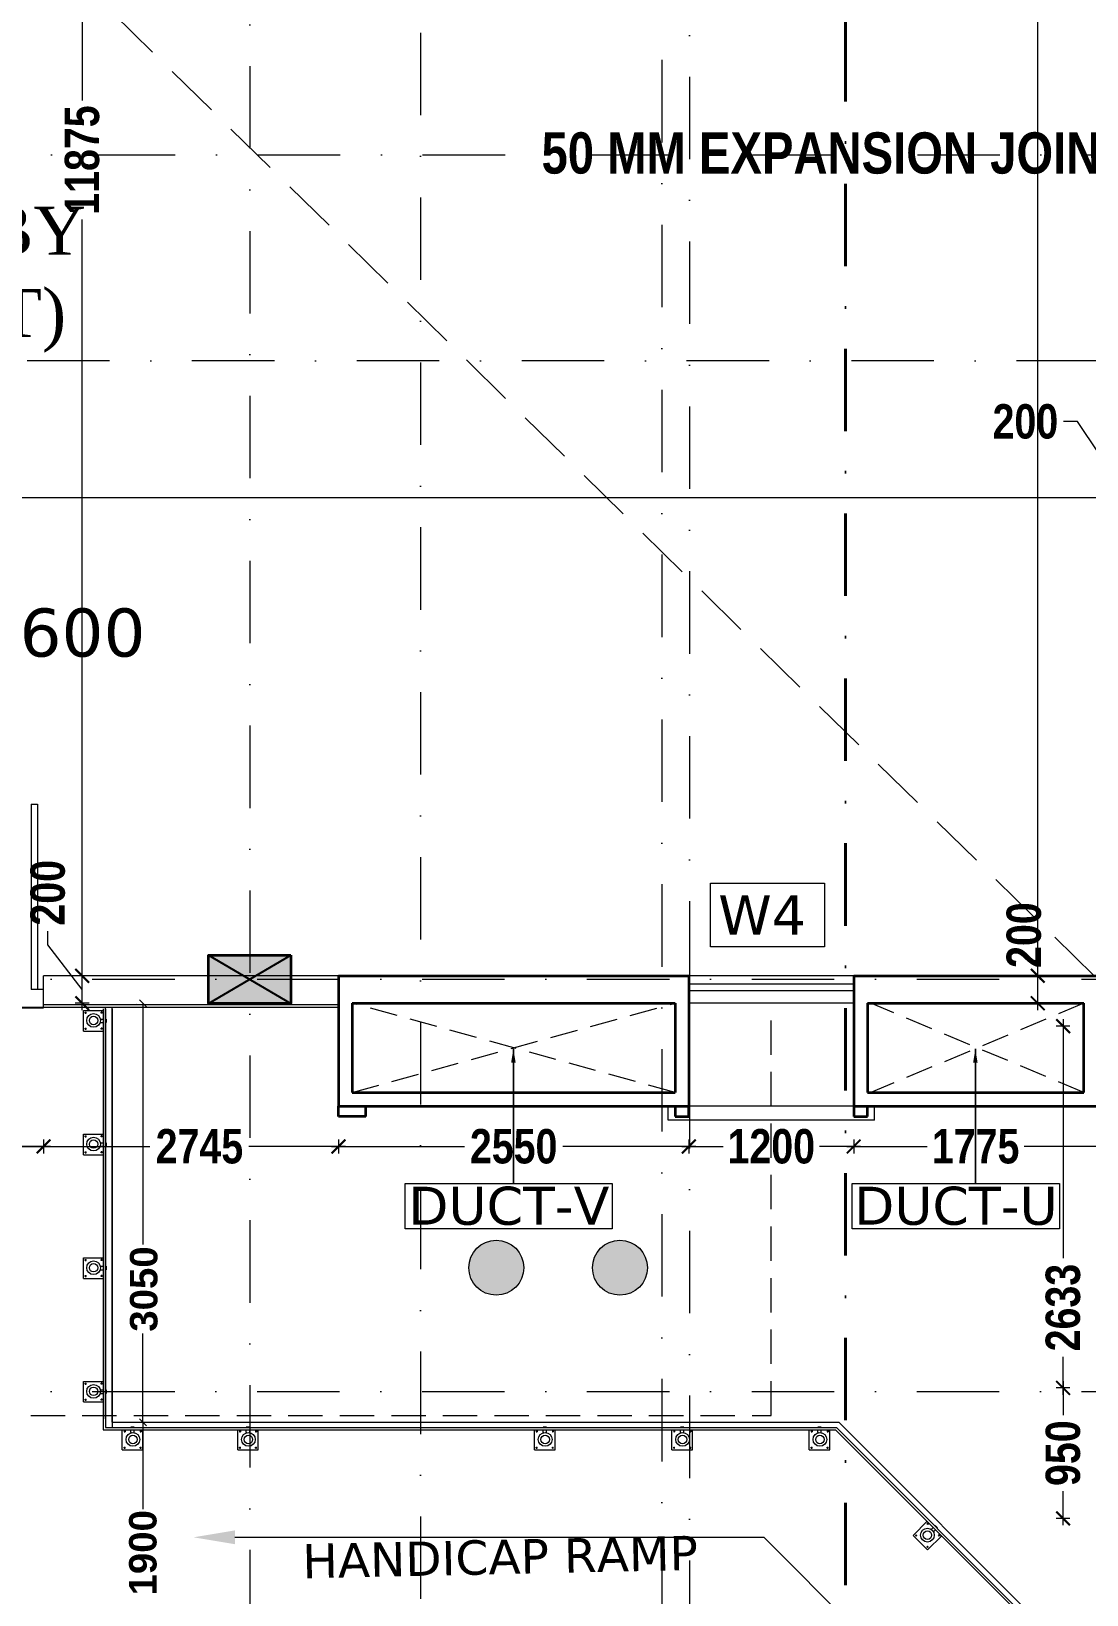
# Model space of a CAD drawing. Header units: millimetres. Extents: x -3092162 to 4513894, y -12317808 to 1849994.
# Drawn here: x -415014 to -407333, y -5888562 to -5877181 of the extents above; entities that cross this region are included whole.
import ezdxf

# ---------------------------------------------------------------- set-up
doc = ezdxf.new("R2010")
doc.units = ezdxf.units.MM
doc.header["$LTSCALE"] = 2
doc.header["$MEASUREMENT"] = 0
for name, pattern in [('DASHDOT', [1, 0.5, -0.25, 0, -0.25]), ('DASHED2', [0.375, 0.25, -0.125]), ('HIDDEN', [0.375, 0.25, -0.125])]:
    doc.linetypes.add(name, pattern=pattern)
for name, color, linetype, lineweight, true_color in [('AEROW', 7, 'Continuous', 15, 0x0d0d0d), ('DOT', 7, 'DASHED2', 0, 0x89067c), ('duct text', 7, 'Continuous', 5, 0x30182a)]:
    doc.layers.add(name, color=color, linetype=linetype, lineweight=lineweight, true_color=true_color)
for name, color, linetype, lineweight in [('COL. R', 140, 'Continuous', 15), ('coloumn', 10, 'Continuous', 35), ('cornice', 12, 'Continuous', 25), ('D DIM', 250, 'Continuous', 9), ('DETAIL', 240, 'Continuous', 9), ('DOOR', 27, 'Continuous', 5), ('DUCT', 37, 'Continuous', 35), ('GRID', 251, 'DASHDOT', 5), ('PARGOLA', 115, 'DASHED2', 5), ('PROJ', 251, 'HIDDEN', 5), ('RAILING', 47, 'Continuous', 13), ('RAMP', 253, 'Continuous', 9), ('SILL', 74, 'Continuous', 9), ('STAIR', 252, 'Continuous', 9), ('TEXT', 7, 'Continuous', 13), ('VENTI', 162, 'Continuous', 5), ('WIN', 5, 'Continuous', 15)]:
    doc.layers.add(name, color=color, linetype=linetype, lineweight=lineweight)
doc.styles.add('COLOUMNN DIM', font='ARIALNB.TTF', dxfattribs={"height": 550})
doc.styles.add('door', font='arial.ttf', dxfattribs={"height": 70})
doc.styles.add('INNER DIM', font='ARIALNB.TTF', dxfattribs={"height": 250})
doc.styles.add('int dim', font='arialbd.ttf', dxfattribs={"height": 200})
doc.styles.get("Standard").update_dxf_attribs({"font": 'times.ttf', "height": 500})
doc.styles.add('style2', font='verdana.ttf')
doc.dimstyles.new('DOOR', dxfattribs={"dimtxt": 100, "dimasz": 100, "dimexe": 25, "dimexo": 50, "dimgap": 25, "dimtad": 0, "dimtih": 1, "dimtoh": 1, "dimdec": 0, "dimzin": 3, "dimdsep": 46, "dimtxsty": 'door', "dimblk": 'OBLIQUE', "dimcen": 200, "dimclrd": 256, "dimclre": 256, "dimclrt": 256, "dimadec": 0, "dimazin": 0, "dimtfac": 1, "dimtdec": 0, "dimtofl": 0, "dimtmove": 2, "dimatfit": 3, "dimfxl": 300, "dimfxlon": 1, "dimfrac": 1, "dimtolj": 1, "dimtzin": 0, "dimlwd": -1, "dimlwe": -1, "dimarcsym": 0})

# ---------------------------------------------------------------- blocks, each defined once
blk = doc.blocks.new('_Oblique')
at = {"color": 0, "linetype": 'ByBlock', "lineweight": -2}
blk.add_line((-0.5, -0.5), (0.5, 0.5), dxfattribs=at)
blk = doc.blocks.new('_ArchTick')
at = {"color": 0, "linetype": 'ByBlock', "const_width": 0.15}
blk.add_lwpolyline([(-0.5, -0.5), (0.5, 0.5)], dxfattribs=at)

msp = doc.modelspace()

# ---------------------------------------------------------------- hatches: boundary and pattern name
at = {"layer": 'COL. R', "ltscale": 100}
h = msp.add_hatch(color=256, dxfattribs=at)
h.set_gradient(color1=(0, 127, 255), color2=(41, 148, 255), one_color=1, tint=0.58)
h.paths.add_polyline_path([(-411829.9, -5886181.2, 1), (-411429.9, -5886181.2, 1)])
h = msp.add_hatch(color=256, dxfattribs=at)
h.set_gradient(color1=(0, 127, 255), color2=(41, 148, 255), one_color=1, tint=0.58)
h.paths.add_polyline_path([(-410929.9, -5886181.2, 1), (-410529.9, -5886181.2, 1)])
at = {"layer": 'coloumn', "ltscale": 100}
msp.add_hatch(color=256, dxfattribs=at).paths.add_polyline_path([(-413124.7, -5883906.9), (-413124.7, -5884256.9), (-413724.7, -5884256.9), (-413724.7, -5883906.9)])

# ---------------------------------------------------------------- linework, layer by layer
at = {"layer": 'AEROW', "ltscale": 100}
for p, q in [((-413532.6, -5888143.7), (-409682.8, -5888143.7)), ((-409682.8, -5888143.7), (-407899.1, -5889927.4))]:
    msp.add_line(p, q, dxfattribs=at)
msp.add_solid([(-413532.6, -5888093.7), (-413832.6, -5888143.7), (-413532.6, -5888193.7)], dxfattribs=at)
at = {"layer": 'COL. R', "ltscale": 100}
for centre in [(-411629.9, -5886181.2), (-410729.9, -5886181.2)]:
    msp.add_circle(centre, 200, dxfattribs=at)
at = {"layer": 'coloumn', "lineweight": 25, "ltscale": 100}
for p, q in [((-413724.7, -5884256.9), (-413124.7, -5883906.9)), ((-413724.7, -5883906.9), (-413124.7, -5884256.9))]:
    msp.add_line(p, q, dxfattribs=at)
at = {"layer": 'coloumn', "ltscale": 100}
msp.add_lwpolyline([(-413124.7, -5883906.9), (-413124.7, -5884256.9), (-413724.7, -5884256.9), (-413724.7, -5883906.9)], close=True, dxfattribs=at)
at = {"layer": 'cornice', "color": 3, "ltscale": 100}
msp.add_line((-417924.4, -5884287), (-414924.2, -5884287), dxfattribs=at)
at = {"layer": 'D DIM', "ltscale": 100}
for p, q in [((-414643.7, -5872131.2), (-414643.7, -5877686.2)), ((-407689.3, -5884106.2), (-407689.3, -5875386.1)), ((-414643.7, -5884106.2), (-414643.7, -5878551.2)), ((-407400.7, -5880022.4), (-407500.7, -5880022.4)), ((-407028.7, -5880578.2), (-407400.7, -5880022.4)), ((-407078.5, -5880578.2), (-416755.3, -5880578.2)), ((-414893.6, -5883830.5), (-414893.6, -5883730.5)), ((-414643.7, -5884156.2), (-414893.6, -5883830.5)), ((-414643.7, -5884306.2), (-414643.7, -5884006.2)), ((-407689.3, -5884306.2), (-407689.3, -5884006.2)), ((-414643.7, -5884056.2), (-414693.7, -5884056.2)), ((-414593.7, -5884056.2), (-414693.7, -5884056.2)), ((-407639.3, -5884056.2), (-407739.3, -5884056.2)), ((-407639.3, -5884056.2), (-407739.3, -5884056.2)), ((-414593.7, -5884256.2), (-414693.7, -5884256.2)), ((-414250.9, -5884256.2), (-414251.1, -5884256.2)), ((-414201.1, -5884256.2), (-414201.1, -5886012.9)), ((-407639.3, -5884256.2), (-407739.3, -5884256.2)), ((-407504.7, -5884373.3), (-407504.7, -5886112.5)), ((-407454.7, -5884423.3), (-407554.7, -5884423.3)), ((-414874.2, -5885298.8), (-416068.1, -5885298.8)), ((-415573.7, -5885298.8), (-414151.1, -5885298.8)), ((-414924.2, -5885248.8), (-414924.2, -5885348.8)), ((-412728.4, -5885298.8), (-413429.8, -5885298.8)), ((-412828.4, -5885298.8), (-411861.4, -5885298.8)), ((-412778.4, -5885248.8), (-412778.4, -5885348.8)), ((-412778.4, -5885248.8), (-412778.4, -5885348.8)), ((-410178.4, -5885298.8), (-411145.5, -5885298.8)), ((-410278.4, -5885298.8), (-409978.6, -5885298.8)), ((-410228.4, -5885248.8), (-410228.4, -5885348.8)), ((-410228.4, -5885248.8), (-410228.4, -5885348.8)), ((-408978.4, -5885298.8), (-409278.2, -5885298.8)), ((-409078.4, -5885298.8), (-408494.1, -5885298.8)), ((-409028.4, -5885248.8), (-409028.4, -5885348.8)), ((-409028.4, -5885248.8), (-409028.4, -5885348.8)), ((-407203.9, -5885298.8), (-407788.3, -5885298.8)), ((-414201.1, -5887306.2), (-414201.1, -5886660.1)), ((-407504.7, -5887106.2), (-407504.7, -5886830.4)), ((-407504.7, -5887006.2), (-407504.7, -5887253.8)), ((-407454.7, -5887056.2), (-407554.7, -5887056.2)), ((-407454.7, -5887056.2), (-407554.7, -5887056.2)), ((-414201.1, -5887306.2), (-414201.1, -5887938.4)), ((-414173.2, -5887306.2), (-414151.1, -5887306.2)), ((-414173.2, -5887306.2), (-414151.1, -5887306.2)), ((-407504.7, -5888056.2), (-407504.7, -5887808.6)), ((-407454.7, -5888006.2), (-407554.7, -5888006.2))]:
    msp.add_line(p, q, dxfattribs=at)
at = {"layer": 'DETAIL', "color": 253, "lineweight": 5, "ltscale": 0.5}
for p, q in [((-414635.3, -5884458.7), (-414635.3, -5884308.7)), ((-414635.3, -5884308.7), (-414490.3, -5884308.7)), ((-414622.8, -5884321.7), (-414615.8, -5884321.7)), ((-414622.8, -5884328.7), (-414622.8, -5884321.7)), ((-414622.8, -5884328.7), (-414615.8, -5884328.7)), ((-414615.8, -5884328.7), (-414615.8, -5884321.7)), ((-414497.8, -5884321.7), (-414504.8, -5884321.7)), ((-414504.8, -5884328.7), (-414504.8, -5884321.7)), ((-414497.8, -5884328.7), (-414504.8, -5884328.7)), ((-414497.8, -5884328.7), (-414497.8, -5884321.7)), ((-414635.3, -5884458.7), (-414490.3, -5884458.7)), ((-414622.8, -5884438.7), (-414615.8, -5884438.7)), ((-414622.8, -5884445.7), (-414622.8, -5884438.7)), ((-414622.8, -5884445.7), (-414615.8, -5884445.7)), ((-414615.8, -5884445.7), (-414615.8, -5884438.7)), ((-414497.8, -5884438.7), (-414504.8, -5884438.7)), ((-414504.8, -5884445.7), (-414504.8, -5884438.7)), ((-414497.8, -5884445.7), (-414504.8, -5884445.7)), ((-414497.8, -5884445.7), (-414497.8, -5884438.7)), ((-414635.3, -5885358.7), (-414635.3, -5885208.7)), ((-414635.3, -5885208.7), (-414490.3, -5885208.7)), ((-414622.8, -5885221.7), (-414615.8, -5885221.7)), ((-414622.8, -5885228.7), (-414622.8, -5885221.7)), ((-414622.8, -5885228.7), (-414615.8, -5885228.7)), ((-414615.8, -5885228.7), (-414615.8, -5885221.7)), ((-414497.8, -5885221.7), (-414504.8, -5885221.7)), ((-414504.8, -5885228.7), (-414504.8, -5885221.7)), ((-414497.8, -5885228.7), (-414504.8, -5885228.7)), ((-414497.8, -5885228.7), (-414497.8, -5885221.7)), ((-414635.3, -5885358.7), (-414490.3, -5885358.7)), ((-414622.8, -5885338.7), (-414615.8, -5885338.7)), ((-414622.8, -5885345.7), (-414622.8, -5885338.7)), ((-414622.8, -5885345.7), (-414615.8, -5885345.7)), ((-414615.8, -5885345.7), (-414615.8, -5885338.7)), ((-414497.8, -5885338.7), (-414504.8, -5885338.7)), ((-414504.8, -5885345.7), (-414504.8, -5885338.7)), ((-414497.8, -5885345.7), (-414504.8, -5885345.7)), ((-414497.8, -5885345.7), (-414497.8, -5885338.7)), ((-414635.3, -5886258.7), (-414635.3, -5886108.7)), ((-414635.3, -5886108.7), (-414490.3, -5886108.7)), ((-414622.8, -5886121.7), (-414615.8, -5886121.7)), ((-414622.8, -5886128.7), (-414622.8, -5886121.7)), ((-414622.8, -5886128.7), (-414615.8, -5886128.7)), ((-414615.8, -5886128.7), (-414615.8, -5886121.7)), ((-414497.8, -5886121.7), (-414504.8, -5886121.7)), ((-414504.8, -5886128.7), (-414504.8, -5886121.7)), ((-414497.8, -5886128.7), (-414504.8, -5886128.7)), ((-414497.8, -5886128.7), (-414497.8, -5886121.7)), ((-414635.3, -5886258.7), (-414490.3, -5886258.7)), ((-414622.8, -5886238.7), (-414615.8, -5886238.7)), ((-414622.8, -5886245.7), (-414622.8, -5886238.7)), ((-414622.8, -5886245.7), (-414615.8, -5886245.7)), ((-414615.8, -5886245.7), (-414615.8, -5886238.7)), ((-414497.8, -5886238.7), (-414504.8, -5886238.7)), ((-414504.8, -5886245.7), (-414504.8, -5886238.7)), ((-414497.8, -5886245.7), (-414504.8, -5886245.7)), ((-414497.8, -5886245.7), (-414497.8, -5886238.7)), ((-414635.3, -5887158.7), (-414635.3, -5887008.7)), ((-414635.3, -5887008.7), (-414490.3, -5887008.7)), ((-414622.8, -5887021.7), (-414615.8, -5887021.7)), ((-414622.8, -5887028.7), (-414622.8, -5887021.7)), ((-414622.8, -5887028.7), (-414615.8, -5887028.7)), ((-414615.8, -5887028.7), (-414615.8, -5887021.7)), ((-414497.8, -5887021.7), (-414504.8, -5887021.7)), ((-414504.8, -5887028.7), (-414504.8, -5887021.7)), ((-414497.8, -5887028.7), (-414504.8, -5887028.7)), ((-414497.8, -5887028.7), (-414497.8, -5887021.7)), ((-414635.3, -5887158.7), (-414490.3, -5887158.7)), ((-414622.8, -5887138.7), (-414615.8, -5887138.7)), ((-414622.8, -5887145.7), (-414622.8, -5887138.7)), ((-414622.8, -5887145.7), (-414615.8, -5887145.7)), ((-414615.8, -5887145.7), (-414615.8, -5887138.7)), ((-414497.8, -5887138.7), (-414504.8, -5887138.7)), ((-414504.8, -5887145.7), (-414504.8, -5887138.7)), ((-414497.8, -5887145.7), (-414504.8, -5887145.7)), ((-414497.8, -5887145.7), (-414497.8, -5887138.7)), ((-414351.8, -5887506.2), (-414351.8, -5887361.2)), ((-414351.8, -5887361.2), (-414314.3, -5887361.2)), ((-414338.8, -5887368.7), (-414338.8, -5887375.7)), ((-414338.8, -5887368.7), (-414331.8, -5887368.7)), ((-414338.8, -5887375.7), (-414331.8, -5887375.7)), ((-414331.8, -5887368.7), (-414331.8, -5887375.7)), ((-414221.8, -5887368.7), (-414221.8, -5887375.7)), ((-414221.8, -5887368.7), (-414214.8, -5887368.7)), ((-414221.8, -5887375.7), (-414214.8, -5887375.7)), ((-414214.8, -5887368.7), (-414214.8, -5887375.7)), ((-414201.8, -5887506.2), (-414201.8, -5887361.2)), ((-413511.8, -5887506.2), (-413511.8, -5887361.2)), ((-413498.8, -5887368.7), (-413498.8, -5887375.7)), ((-413498.8, -5887368.7), (-413491.8, -5887368.7)), ((-413498.8, -5887375.7), (-413491.8, -5887375.7)), ((-413491.8, -5887368.7), (-413491.8, -5887375.7)), ((-413381.8, -5887368.7), (-413381.8, -5887375.7)), ((-413381.8, -5887368.7), (-413374.8, -5887368.7)), ((-413381.8, -5887375.7), (-413374.8, -5887375.7)), ((-413374.8, -5887368.7), (-413374.8, -5887375.7)), ((-413361.8, -5887506.2), (-413361.8, -5887361.2)), ((-411351.8, -5887506.2), (-411351.8, -5887361.2)), ((-411338.8, -5887368.7), (-411338.8, -5887375.7)), ((-411338.8, -5887368.7), (-411331.8, -5887368.7)), ((-411338.8, -5887375.7), (-411331.8, -5887375.7)), ((-411331.8, -5887368.7), (-411331.8, -5887375.7)), ((-411221.8, -5887368.7), (-411221.8, -5887375.7)), ((-411221.8, -5887368.7), (-411214.8, -5887368.7)), ((-411221.8, -5887375.7), (-411214.8, -5887375.7)), ((-411214.8, -5887368.7), (-411214.8, -5887375.7)), ((-411201.8, -5887506.2), (-411201.8, -5887361.2)), ((-410351.8, -5887506.2), (-410351.8, -5887361.2)), ((-410338.8, -5887368.7), (-410338.8, -5887375.7)), ((-410338.8, -5887368.7), (-410331.8, -5887368.7)), ((-410338.8, -5887375.7), (-410331.8, -5887375.7)), ((-410331.8, -5887368.7), (-410331.8, -5887375.7)), ((-410221.8, -5887368.7), (-410221.8, -5887375.7)), ((-410221.8, -5887368.7), (-410214.8, -5887368.7)), ((-410221.8, -5887375.7), (-410214.8, -5887375.7)), ((-410214.8, -5887368.7), (-410214.8, -5887375.7)), ((-410201.8, -5887506.2), (-410201.8, -5887361.2)), ((-409351.8, -5887506.2), (-409351.8, -5887361.2)), ((-409338.8, -5887368.7), (-409338.8, -5887375.7)), ((-409338.8, -5887368.7), (-409331.8, -5887368.7)), ((-409338.8, -5887375.7), (-409331.8, -5887375.7)), ((-409331.8, -5887368.7), (-409331.8, -5887375.7)), ((-409221.8, -5887368.7), (-409221.8, -5887375.7)), ((-409221.8, -5887368.7), (-409214.8, -5887368.7)), ((-409221.8, -5887375.7), (-409214.8, -5887375.7)), ((-409214.8, -5887368.7), (-409214.8, -5887375.7)), ((-409201.8, -5887506.2), (-409201.8, -5887361.2)), ((-414351.8, -5887506.2), (-414201.8, -5887506.2)), ((-414338.8, -5887493.7), (-414338.8, -5887486.7)), ((-414338.8, -5887486.7), (-414331.8, -5887486.7)), ((-414338.8, -5887493.7), (-414331.8, -5887493.7)), ((-414331.8, -5887493.7), (-414331.8, -5887486.7)), ((-414221.8, -5887493.7), (-414221.8, -5887486.7)), ((-414221.8, -5887486.7), (-414214.8, -5887486.7)), ((-414221.8, -5887493.7), (-414214.8, -5887493.7)), ((-414214.8, -5887493.7), (-414214.8, -5887486.7)), ((-413511.8, -5887506.2), (-413361.8, -5887506.2)), ((-413498.8, -5887493.7), (-413498.8, -5887486.7)), ((-413498.8, -5887486.7), (-413491.8, -5887486.7)), ((-413498.8, -5887493.7), (-413491.8, -5887493.7)), ((-413491.8, -5887493.7), (-413491.8, -5887486.7)), ((-413381.8, -5887493.7), (-413381.8, -5887486.7)), ((-413381.8, -5887486.7), (-413374.8, -5887486.7)), ((-413381.8, -5887493.7), (-413374.8, -5887493.7)), ((-413374.8, -5887493.7), (-413374.8, -5887486.7)), ((-411351.8, -5887506.2), (-411201.8, -5887506.2)), ((-411338.8, -5887493.7), (-411338.8, -5887486.7)), ((-411338.8, -5887486.7), (-411331.8, -5887486.7)), ((-411338.8, -5887493.7), (-411331.8, -5887493.7)), ((-411331.8, -5887493.7), (-411331.8, -5887486.7)), ((-411221.8, -5887493.7), (-411221.8, -5887486.7)), ((-411221.8, -5887486.7), (-411214.8, -5887486.7)), ((-411221.8, -5887493.7), (-411214.8, -5887493.7)), ((-411214.8, -5887493.7), (-411214.8, -5887486.7)), ((-410351.8, -5887506.2), (-410201.8, -5887506.2)), ((-410338.8, -5887493.7), (-410338.8, -5887486.7)), ((-410338.8, -5887486.7), (-410331.8, -5887486.7)), ((-410338.8, -5887493.7), (-410331.8, -5887493.7)), ((-410331.8, -5887493.7), (-410331.8, -5887486.7)), ((-410221.8, -5887493.7), (-410221.8, -5887486.7)), ((-410221.8, -5887486.7), (-410214.8, -5887486.7)), ((-410221.8, -5887493.7), (-410214.8, -5887493.7)), ((-410214.8, -5887493.7), (-410214.8, -5887486.7)), ((-409351.8, -5887506.2), (-409201.8, -5887506.2)), ((-409338.8, -5887493.7), (-409338.8, -5887486.7)), ((-409338.8, -5887486.7), (-409331.8, -5887486.7)), ((-409338.8, -5887493.7), (-409331.8, -5887493.7)), ((-409331.8, -5887493.7), (-409331.8, -5887486.7)), ((-409221.8, -5887493.7), (-409221.8, -5887486.7)), ((-409221.8, -5887486.7), (-409214.8, -5887486.7)), ((-409221.8, -5887493.7), (-409214.8, -5887493.7)), ((-409214.8, -5887493.7), (-409214.8, -5887486.7)), ((-408596.7, -5888129.6), (-408494.2, -5888027.1)), ((-408490.7, -5888235.7), (-408596.7, -5888129.6)), ((-408578.7, -5888130), (-408573.7, -5888125)), ((-408573.7, -5888134.9), (-408578.7, -5888130)), ((-408568.8, -5888130), (-408573.7, -5888125)), ((-408573.7, -5888134.9), (-408568.8, -5888130)), ((-408490.3, -5888041.6), (-408495.3, -5888046.5)), ((-408490.3, -5888051.5), (-408495.3, -5888046.5)), ((-408490.7, -5888235.7), (-408388.1, -5888133.2)), ((-408485.4, -5888046.5), (-408490.3, -5888041.6)), ((-408485.4, -5888046.5), (-408490.3, -5888051.5)), ((-408407.6, -5888124.3), (-408412.5, -5888129.3)), ((-408407.6, -5888134.2), (-408412.5, -5888129.3)), ((-408402.6, -5888129.3), (-408407.6, -5888124.3)), ((-408402.6, -5888129.3), (-408407.6, -5888134.2)), ((-408496, -5888212.7), (-408491, -5888207.8)), ((-408491, -5888217.7), (-408496, -5888212.7)), ((-408486.1, -5888212.7), (-408491, -5888207.8)), ((-408491, -5888217.7), (-408486.1, -5888212.7))]:
    msp.add_line(p, q, dxfattribs=at)
at = {"layer": 'DOOR', "color": 252, "ltscale": 200}
for p, q in [((-415014.2, -5882807.4), (-415014.2, -5884156.2)), ((-415014.2, -5882807.4), (-414969.2, -5882807.4)), ((-414969.2, -5882806.2), (-414969.2, -5884156.2)), ((-414924.2, -5884156.2), (-415014.2, -5884156.2))]:
    msp.add_line(p, q, dxfattribs=at)
at = {"layer": 'DOT', "ltscale": 400}
for p, q in [((-410328.4, -5884906.2), (-412678.4, -5884256.2)), ((-412678.4, -5884906.2), (-410328.4, -5884256.2)), ((-407353.9, -5884906.2), (-408904.3, -5884256.2)), ((-407353.9, -5884256.2), (-408904.3, -5884906.2))]:
    msp.add_line(p, q, dxfattribs=at)
at = {"layer": 'DOT', "ltscale": 500}
for p, q in [((-409628.8, -5887256.2), (-409628.8, -5884256.2)), ((-423268.5, -5887256.2), (-409628.8, -5887256.2))]:
    msp.add_line(p, q, dxfattribs=at)
at = {"layer": 'DUCT', "ltscale": 100}
for p, q in [((-412778.4, -5884056.2), (-410228.4, -5884056.2)), ((-412778.4, -5884056.2), (-412778.4, -5885006.2)), ((-410228.4, -5884056.2), (-410228.4, -5885006.2)), ((-409028.4, -5884056.2), (-407253.9, -5884056.2)), ((-409028.4, -5884056.2), (-409028.4, -5885006.2)), ((-412678.4, -5884256.2), (-410328.4, -5884256.2)), ((-412678.4, -5884256.2), (-412678.4, -5884906.2)), ((-410328.4, -5884256.2), (-410328.4, -5884906.2)), ((-408928.4, -5884256.2), (-407353.9, -5884256.2)), ((-408928.4, -5884256.2), (-408928.4, -5884906.2)), ((-407353.9, -5884906.2), (-407353.9, -5884256.2)), ((-412678.4, -5884906.2), (-410328.4, -5884906.2)), ((-408928.4, -5884906.2), (-407353.9, -5884906.2)), ((-412778.4, -5885006.2), (-410228.4, -5885006.2)), ((-412778.4, -5885081.2), (-412778.4, -5885006.2)), ((-412578.4, -5885081.2), (-412578.4, -5885006.2)), ((-410328.4, -5885006.2), (-410328.4, -5885081.2)), ((-410228.4, -5885081.2), (-410228.4, -5885006.2)), ((-409028.4, -5885006.2), (-407253.9, -5885006.2)), ((-409028.4, -5885006.2), (-409028.4, -5885081.2)), ((-408928.4, -5885081.2), (-408928.4, -5885006.2)), ((-412578.4, -5885081.2), (-412778.4, -5885081.2)), ((-410328.4, -5885081.2), (-410228.4, -5885081.2)), ((-409028.4, -5885081.2), (-408928.4, -5885081.2))]:
    msp.add_line(p, q, dxfattribs=at)
at = {"layer": 'duct text', "ltscale": 0.1}
for points in [[(-412294.2, -5885568), (-410785.9, -5885568), (-410785.9, -5885897.1), (-412294.2, -5885897.1)], [(-409040.2, -5885568), (-407531.9, -5885568), (-407531.9, -5885897.1), (-409040.2, -5885897.1)]]:
    msp.add_lwpolyline(points, close=True, dxfattribs=at)
at = {"layer": 'GRID', "color": 5, "ltscale": 600}
for p, q in [((-412181.7, -5806385.6), (-412181.7, -5894066.9)), ((-410424.3, -5807784.3), (-410424.3, -5892623)), ((-413424.3, -5807829.3), (-413424.3, -5892623.2)), ((-410223.9, -5809106.1), (-410223.9, -5891301.3))]:
    msp.add_line(p, q, dxfattribs=at)
at = {"layer": 'GRID', "color": 6, "ltscale": 600}
for p, q in [((-462570, -5878081.2), (-364939.6, -5878081.2)), ((-366441.1, -5879581.2), (-461068.5, -5879581.2)), ((-460174.2, -5884081.2), (-367334.7, -5884081.2)), ((-460174.2, -5887081.2), (-367334.7, -5887081.2))]:
    msp.add_line(p, q, dxfattribs=at)
at = {"layer": 'PARGOLA', "ltscale": 800}
msp.add_line((-407279.3, -5884056.2), (-422244.7, -5869373.3), dxfattribs=at)
at = {"layer": 'PROJ', "linetype": 'DASHDOT', "lineweight": 40, "ltscale": 600}
msp.add_line((-409087.3, -5892092.6), (-409087.3, -5811354.1), dxfattribs=at)
at = {"layer": 'PROJ', "ltscale": 250}
msp.add_line((-409028.4, -5885006.2), (-410228.4, -5885006.2), dxfattribs=at)
at = {"layer": 'RAILING', "ltscale": 0.5}
for p, q in [((-414507.3, -5884371.2), (-414490.3, -5884371.2)), ((-414507.3, -5884396.2), (-414490.3, -5884396.2)), ((-414474.3, -5884371.2), (-414470.3, -5884371.2)), ((-414474.3, -5884396.2), (-414470.3, -5884396.2)), ((-414470.3, -5884371.2), (-414470.3, -5884396.2)), ((-414507.3, -5885271.2), (-414490.3, -5885271.2)), ((-414507.3, -5885296.2), (-414490.3, -5885296.2)), ((-414474.3, -5885271.2), (-414470.3, -5885271.2)), ((-414474.3, -5885296.2), (-414470.3, -5885296.2)), ((-414470.3, -5885271.2), (-414470.3, -5885296.2)), ((-414507.3, -5886171.2), (-414490.3, -5886171.2)), ((-414507.3, -5886196.2), (-414490.3, -5886196.2)), ((-414474.3, -5886171.2), (-414470.3, -5886171.2)), ((-414474.3, -5886196.2), (-414470.3, -5886196.2)), ((-414470.3, -5886171.2), (-414470.3, -5886196.2)), ((-414507.3, -5887071.2), (-414490.3, -5887071.2)), ((-414507.3, -5887096.2), (-414490.3, -5887096.2)), ((-414474.3, -5887071.2), (-414470.3, -5887071.2)), ((-414474.3, -5887096.2), (-414470.3, -5887096.2)), ((-414470.3, -5887071.2), (-414470.3, -5887096.2)), ((-414289.3, -5887345.2), (-414289.3, -5887341.2)), ((-414264.3, -5887341.2), (-414289.3, -5887341.2)), ((-414264.3, -5887345.2), (-414264.3, -5887341.2)), ((-413449.3, -5887345.2), (-413449.3, -5887341.2)), ((-413424.3, -5887341.2), (-413449.3, -5887341.2)), ((-413424.3, -5887345.2), (-413424.3, -5887341.2)), ((-411289.3, -5887345.2), (-411289.3, -5887341.2)), ((-411264.3, -5887341.2), (-411289.3, -5887341.2)), ((-411264.3, -5887345.2), (-411264.3, -5887341.2)), ((-410289.3, -5887345.2), (-410289.3, -5887341.2)), ((-410264.3, -5887341.2), (-410289.3, -5887341.2)), ((-410264.3, -5887345.2), (-410264.3, -5887341.2)), ((-409289.3, -5887345.2), (-409289.3, -5887341.2)), ((-409264.3, -5887341.2), (-409289.3, -5887341.2)), ((-409264.3, -5887345.2), (-409264.3, -5887341.2)), ((-414289.3, -5887378.2), (-414289.3, -5887361.2)), ((-414264.3, -5887378.2), (-414264.3, -5887361.2)), ((-413449.3, -5887378.2), (-413449.3, -5887361.2)), ((-413424.3, -5887378.2), (-413424.3, -5887361.2)), ((-411289.3, -5887378.2), (-411289.3, -5887361.2)), ((-411264.3, -5887378.2), (-411264.3, -5887361.2)), ((-410289.3, -5887378.2), (-410289.3, -5887361.2)), ((-410264.3, -5887378.2), (-410264.3, -5887361.2)), ((-409289.3, -5887378.2), (-409289.3, -5887361.2)), ((-409264.3, -5887378.2), (-409264.3, -5887361.2)), ((-408462, -5888083.3), (-408450, -5888071.3)), ((-408444.3, -5888101), (-408432.3, -5888089)), ((-408438.7, -5888060), (-408435.9, -5888057.2)), ((-408435.9, -5888057.2), (-408418.2, -5888074.8)), ((-408421, -5888077.7), (-408418.2, -5888074.8))]:
    msp.add_line(p, q, dxfattribs=at)
at = {"layer": 'RAILING', "ltscale": 100}
for p, q in [((-414490.3, -5884295.8), (-414490.3, -5887361.2)), ((-414474.3, -5884295.8), (-414474.3, -5887345.2)), ((-414474.3, -5887345.2), (-409153.5, -5887345.2)), ((-409153.5, -5887345.2), (-407385.5, -5889113.1)), ((-414490.3, -5887361.2), (-409160.1, -5887361.2)), ((-409160.1, -5887361.2), (-407391.8, -5889129.5))]:
    msp.add_line(p, q, dxfattribs=at)
at = {"layer": 'RAILING', "ltscale": 0.5}
for centre, radius in [((-414560.3, -5884381.2), 50), ((-414560.3, -5884381.2), 31), ((-414560.3, -5885281.2), 50), ((-414560.3, -5885281.2), 31), ((-414560.3, -5886181.2), 50), ((-414560.3, -5886181.2), 31), ((-414560.3, -5887081.2), 50), ((-414560.3, -5887081.2), 31), ((-414274.3, -5887431.2), 50), ((-414274.3, -5887431.2), 31), ((-413434.3, -5887431.2), 50), ((-413434.3, -5887431.2), 31), ((-411274.3, -5887431.2), 50), ((-411274.3, -5887431.2), 31), ((-410274.3, -5887431.2), 50), ((-410274.3, -5887431.2), 31), ((-409274.3, -5887431.2), 50), ((-409274.3, -5887431.2), 31), ((-408492.4, -5888127.9), 50), ((-408492.4, -5888127.9), 31)]:
    msp.add_circle(centre, radius, dxfattribs=at)
for centre, start, end in [((-414507.3, -5884383.7), 246.47811, 270), ((-414507.3, -5884383.7), 90, 108.12063), ((-414507.3, -5885283.7), 246.47811, 270), ((-414507.3, -5885283.7), 90, 108.12063), ((-414507.3, -5886183.7), 246.47811, 270), ((-414507.3, -5886183.7), 90, 108.12063), ((-414507.3, -5887083.7), 246.47811, 270), ((-414507.3, -5887083.7), 90, 108.12063), ((-414276.8, -5887378.2), 180, 203.52189), ((-414276.8, -5887378.2), 341.87937, 0), ((-413436.8, -5887378.2), 180, 203.52189), ((-413436.8, -5887378.2), 341.87937, 0), ((-411276.8, -5887378.2), 180, 203.52189), ((-411276.8, -5887378.2), 341.87937, 0), ((-410276.8, -5887378.2), 180, 203.52189), ((-410276.8, -5887378.2), 341.87937, 0), ((-409276.8, -5887378.2), 180, 203.52189), ((-409276.8, -5887378.2), 341.87937, 0), ((-408453.2, -5888092.2), 135, 153.12063), ((-408453.2, -5888092.2), 291.47811, 315)]:
    msp.add_arc(centre, 12.5, start, end, dxfattribs=at)
at = {"layer": 'RAMP', "ltscale": 100}
for p, q in [((-414424.3, -5884295.8), (-414424.3, -5887306.2)), ((-414424.3, -5887306.2), (-409137.3, -5887306.2)), ((-414424.3, -5887306.2), (-414424.3, -5887345.2)), ((-409137.3, -5887306.2), (-407369.6, -5889074))]:
    msp.add_line(p, q, dxfattribs=at)
at = {"layer": 'SILL', "ltscale": 100}
for p, q in [((-412778.4, -5884056.2), (-414924.2, -5884056.2)), ((-414924.2, -5884287), (-414924.2, -5884056.2)), ((-409028.4, -5884056.2), (-410228.4, -5884056.2)), ((-409028.4, -5884256.2), (-410228.4, -5884256.2)), ((-410378.1, -5885106.2), (-410378.1, -5885006.2)), ((-409028.4, -5885006.2), (-410228.4, -5885006.2)), ((-408878.4, -5885106.2), (-408878.4, -5885006.2)), ((-408878.4, -5885106.2), (-410378.1, -5885106.2))]:
    msp.add_line(p, q, dxfattribs=at)
at = {"layer": 'STAIR', "ltscale": 100}
for p, q in [((-414474.3, -5887281.2), (-414474.3, -5884287)), ((-414424.3, -5887306.2), (-414424.3, -5884287))]:
    msp.add_line(p, q, dxfattribs=at)
at = {"layer": 'VENTI', "ltscale": 100}
for p, q in [((-410070, -5883381.6), (-409240.5, -5883381.6)), ((-410070, -5883845.3), (-410070, -5883381.6)), ((-409240.5, -5883381.6), (-409240.5, -5883845.3)), ((-409240.5, -5883845.3), (-410070, -5883845.3))]:
    msp.add_line(p, q, dxfattribs=at)
at = {"layer": 'WIN', "ltscale": 100}
for p, q in [((-409028.4, -5884116.2), (-410228.4, -5884116.2)), ((-409028.4, -5884166.2), (-410228.4, -5884166.2)), ((-412778.4, -5884267), (-414924.2, -5884267)), ((-412778.4, -5884287), (-414924.2, -5884287))]:
    msp.add_line(p, q, dxfattribs=at)

# ---------------------------------------------------------------- block references
at = {"layer": 'D DIM', "ltscale": 100}
for name, p, xscale, yscale, zscale, rotation in [('_ArchTick', (-414643.7, -5884056.2), 100, 100, 100, 270), ('_ArchTick', (-414643.7, -5884056.2), 100, 100, 100, 90), ('_ArchTick', (-407689.3, -5884056.2), 100, 100, 100, 270), ('_ArchTick', (-407689.3, -5884056.2), 100, 100, 100, 90), ('_ArchTick', (-414643.7, -5884256.2), 100, 100, 100, 270), ('_Oblique', (-414201.1, -5884256.2), 50, 50, 50, 90), ('_ArchTick', (-407689.3, -5884256.2), 100, 100, 100, 270), ('_ArchTick', (-407504.7, -5884423.3), 100, 100, 100, 90), ('_ArchTick', (-412778.4, -5885298.8), 100, 100, 100, 180), ('_ArchTick', (-410228.4, -5885298.8), 100, 100, 100, 180), ('_ArchTick', (-409028.4, -5885298.8), 100, 100, 100, 180), ('_ArchTick', (-407504.7, -5887056.2), 100, 100, 100, 90), ('_ArchTick', (-407504.7, -5887056.2), 100, 100, 100, 270), ('_Oblique', (-414201.1, -5887306.2), 50, 50, 50, 270), ('_Oblique', (-414201.1, -5887306.2), 50, 50, 50, 90), ('_ArchTick', (-407504.7, -5888006.2), 100, 100, 100, 270)]:
    msp.add_blockref(name, p, dxfattribs=dict(at, xscale=xscale, yscale=yscale, zscale=zscale, rotation=rotation))
at = {"layer": 'D DIM', "ltscale": 100, "xscale": 100, "yscale": 100, "zscale": 100}
for p in [(-414924.2, -5885298.8), (-412778.4, -5885298.8), (-410228.4, -5885298.8), (-409028.4, -5885298.8)]:
    msp.add_blockref('_ArchTick', p, dxfattribs=at)

# ---------------------------------------------------------------- texts
at = {"layer": 'D DIM', "ltscale": 100, "attachment_point": 5, "rotation": 90}
for s, insert, char_height, style in [('\\A1;11875', (-414643.7, -5878118.7), 250, 'INNER DIM'), ('\\A1;200', (-414893.6, -5883452.2), 250, 'INNER DIM'), ('\\A1;200', (-407789.4, -5883760.3), 250, 'INNER DIM'), ('\\A1;3050', (-414194.5, -5886336.5), 200, 'int dim'), ('\\A1;2633', (-407504.7, -5886471.5), 250, 'INNER DIM'), ('\\A1;950', (-407504.7, -5887531.2), 250, 'INNER DIM'), ('\\A1;1900', (-414201.1, -5888256.2), 200, 'int dim')]:
    msp.add_mtext(s, dxfattribs=dict(at, insert=insert, char_height=char_height, style=style))
at = {"layer": 'D DIM', "ltscale": 100, "char_height": 250, "attachment_point": 5, "style": 'INNER DIM'}
for s, insert in [('\\A1;200', (-407779.1, -5880022.4)), ('\\A1;2745', (-413790.4, -5885298.8)), ('\\A1;2550', (-411503.4, -5885298.8)), ('\\A1;1200', (-409628.4, -5885298.8)), ('\\A1;1775', (-408141.2, -5885298.8))]:
    msp.add_mtext(s, dxfattribs=dict(at, insert=insert))
at = {"layer": 'duct text', "ltscale": 0.1, "char_height": 276.639, "width": 1547.237, "attachment_point": 5, "style": 'style2'}
for s, insert in [('\\pt3043;DUCT-V', (-411538.7, -5885732.7)), ('\\pt3043;DUCT-U', (-408284.6, -5885732.7))]:
    msp.add_mtext(s, dxfattribs=dict(at, insert=insert))
at = {"layer": 'TEXT', "lineweight": 50, "style": 'COLOUMNN DIM'}
msp.add_text('50 MM EXPANSION JOINT', height=300, dxfattribs=at).set_placement((-411300.5, -5878217.2))
at = {"layer": 'TEXT', "lineweight": 50}
for s, p in [('ENTRANCE LOBBY', (-419360.4, -5878808.3)), ('(DOUBLE HEIGHT)', (-419355.9, -5879407.4))]:
    msp.add_text(s, height=350, dxfattribs=at).set_placement(p)
at = {"layer": 'TEXT', "style": 'style2'}
msp.add_text('LVL+600', height=350, dxfattribs=at).set_placement((-416365, -5881732.5))
msp.add_text('HANDICAP RAMP', height=250, rotation=1.23443, dxfattribs=at).set_placement((-413038.5, -5888442.6))
at = {"layer": 'VENTI', "lineweight": 50, "style": 'style2'}
msp.add_text('W4', height=287, dxfattribs=at).set_placement((-410014.7, -5883757.4))

# ---------------------------------------------------------------- leaders
at = {"layer": 'duct text', "ltscale": 0.1}
for points in [[(-411505.4, -5884589.2), (-411505.4, -5885568), (-411505.4, -5884589.2)], [(-408143.2, -5884589.2), (-408143.2, -5885568), (-408143.2, -5884589.2)]]:
    msp.add_leader(points, dimstyle='DOOR', dxfattribs=at)

doc.saveas('drawing.dxf')
